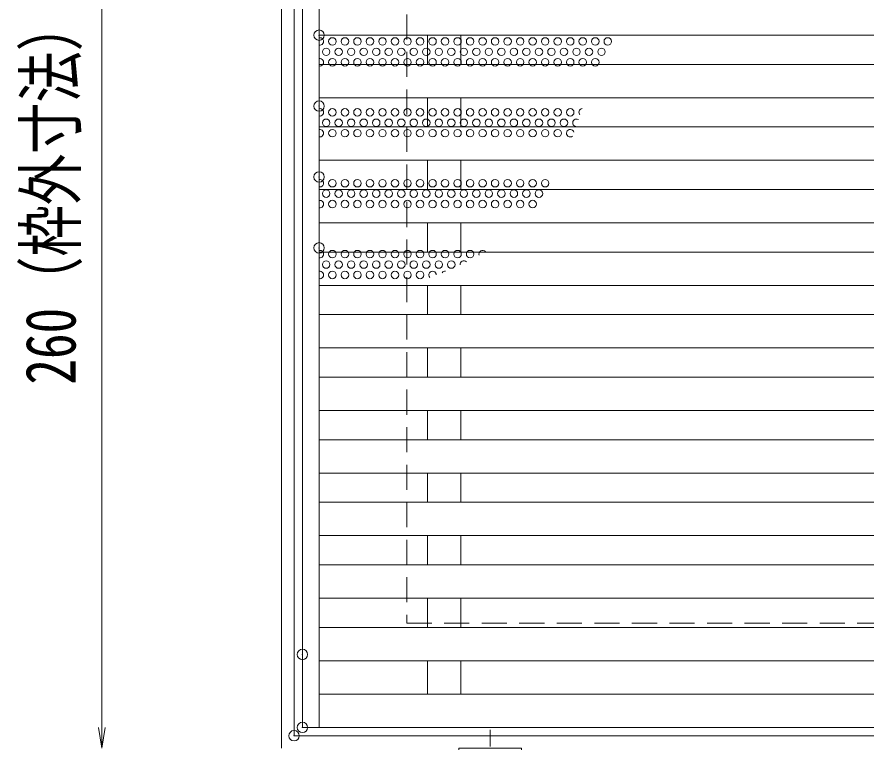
# Model space of a CAD drawing. Units: millimetres, scale not verified. Extents: x -1050 to 1050, y -742 to 742.
# Drawn here: x -587.1 to -383.6, y 243.5 to 417.4 of the extents above; entities that cross this region are included whole.
import ezdxf
from ezdxf.enums import TextEntityAlignment as Align

# ---------------------------------------------------------------- set-up
doc = ezdxf.new("R2010")
doc.units = ezdxf.units.MM
doc.header["$LTSCALE"] = 5
doc.header["$PDMODE"] = 32
doc.header["$PDSIZE"] = 2.5
doc.linetypes.add('CHAIN1', pattern=[8, 5, -1, 1, -1])
doc.linetypes.add('DASHED1', pattern=[1.8, 1.2, -0.6])
for name, color, linetype, lineweight in [('0-1_寸法注釈', 2, 'Continuous', 9), ('0-2_ハッチング', 4, 'Continuous', 9), ('0-4_0', 2, 'Continuous', 9), ('0-5_DEFPOINTS', 134, 'Continuous', 9), ('0-6_枠', 7, 'Continuous', 9), ('0-7_蓋', 5, 'Continuous', 9), ('0-8_アンカー', 7, 'Continuous', 9), ('0-9_溝開口', 4, 'DASHED1', 9)]:
    doc.layers.add(name, color=color, linetype=linetype, lineweight=lineweight)
doc.styles.add('ＭＳ ゴシック', font='')
doc.styles.get('ＭＳ ゴシック').set_extended_font_data('MS Gothic')

# ---------------------------------------------------------------- blocks, each defined once
blk = doc.blocks.new('_OPEN')
at = {"layer": '0-4_0'}
blk.add_line((0, 0), (-5, 0), dxfattribs=at)
blk.add_lwpolyline([(-5, 0.833), (0, 0), (-5, -0.833)], dxfattribs=at)
blk = doc.blocks.new('A$C5D7C781A')
at = {"layer": '0-8_アンカー', "color": 6, "linetype": 'CHAIN1'}
blk.add_line((37.5, 140.11), (37.5, 0), dxfattribs=at)
at = {"layer": '0-8_アンカー'}
for p, q in [((0, 118.78), (0, 22.26)), ((0, 118.78), (75, 118.78)), ((75, 118.78), (75, 22.26)), ((75, 33.76), (0, 33.76)), ((0, 22.26), (75, 22.26))]:
    blk.add_line(p, q, dxfattribs=at)

msp = doc.modelspace()

# ---------------------------------------------------------------- linework, layer by layer
at = {"layer": '0-1_寸法注釈'}
msp.add_line((-566.737, 497.034), (-566.737, 247.034), dxfattribs=at)
at = {"layer": '0-2_ハッチング'}
for centre in [(-511.48, 411.534), (-508.48, 411.534), (-505.48, 411.534), (-502.48, 411.534), (-499.48, 411.534), (-496.48, 411.534), (-493.48, 411.534), (-490.48, 411.534), (-487.48, 411.534), (-484.48, 411.534), (-481.48, 411.534), (-478.48, 411.534), (-475.48, 411.534), (-472.48, 411.534), (-469.48, 411.534), (-466.48, 411.534), (-463.48, 411.534), (-460.48, 411.534), (-457.48, 411.534), (-454.48, 411.534), (-451.48, 411.534), (-448.48, 411.534), (-445.48, 411.534), (-512.98, 409.034), (-509.98, 409.034), (-506.98, 409.034), (-503.98, 409.034), (-500.98, 409.034), (-497.98, 409.034), (-494.98, 409.034), (-491.98, 409.034), (-488.98, 409.034), (-485.98, 409.034), (-482.98, 409.034), (-479.98, 409.034), (-476.98, 409.034), (-473.98, 409.034), (-470.98, 409.034), (-467.98, 409.034), (-464.98, 409.034), (-461.98, 409.034), (-458.98, 409.034), (-455.98, 409.034), (-452.98, 409.034), (-449.98, 409.034), (-446.98, 409.034), (-511.48, 406.534), (-508.48, 406.534), (-505.48, 406.534), (-502.48, 406.534), (-499.48, 406.534), (-496.48, 406.534), (-493.48, 406.534), (-490.48, 406.534), (-487.48, 406.534), (-484.48, 406.534), (-481.48, 406.534), (-478.48, 406.534), (-475.48, 406.534), (-472.48, 406.534), (-469.48, 406.534), (-466.48, 406.534), (-463.48, 406.534), (-460.48, 406.534), (-457.48, 406.534), (-454.48, 406.534), (-451.48, 406.534), (-448.48, 406.534), (-511.48, 394.534), (-508.48, 394.534), (-505.48, 394.534), (-502.48, 394.534), (-499.48, 394.534), (-496.48, 394.534), (-493.48, 394.534), (-490.48, 394.534), (-487.48, 394.534), (-484.48, 394.534), (-481.48, 394.534), (-478.48, 394.534), (-475.48, 394.534), (-472.48, 394.534), (-469.48, 394.534), (-466.48, 394.534), (-463.48, 394.534), (-460.48, 394.534), (-457.48, 394.534), (-454.48, 394.534), (-512.98, 392.034), (-509.98, 392.034), (-506.98, 392.034), (-503.98, 392.034), (-500.98, 392.034), (-497.98, 392.034), (-494.98, 392.034), (-491.98, 392.034), (-488.98, 392.034), (-485.98, 392.034), (-482.98, 392.034), (-479.98, 392.034), (-476.98, 392.034), (-473.98, 392.034), (-470.98, 392.034), (-467.98, 392.034), (-464.98, 392.034), (-461.98, 392.034), (-458.98, 392.034), (-455.98, 392.034), (-511.48, 389.534), (-508.48, 389.534), (-505.48, 389.534), (-502.48, 389.534), (-499.48, 389.534), (-496.48, 389.534), (-493.48, 389.534), (-490.48, 389.534), (-487.48, 389.534), (-484.48, 389.534), (-481.48, 389.534), (-478.48, 389.534), (-475.48, 389.534), (-472.48, 389.534), (-469.48, 389.534), (-466.48, 389.534), (-463.48, 389.534), (-460.48, 389.534), (-457.48, 389.534), (-511.48, 377.534), (-508.48, 377.534), (-505.48, 377.534), (-502.48, 377.534), (-499.48, 377.534), (-496.48, 377.534), (-493.48, 377.534), (-490.48, 377.534), (-487.48, 377.534), (-484.48, 377.534), (-481.48, 377.534), (-478.48, 377.534), (-475.48, 377.534), (-472.48, 377.534), (-469.48, 377.534), (-466.48, 377.534), (-463.48, 377.534), (-460.48, 377.534), (-512.98, 375.034), (-509.98, 375.034), (-506.98, 375.034), (-503.98, 375.034), (-500.98, 375.034), (-497.98, 375.034), (-494.98, 375.034), (-491.98, 375.034), (-488.98, 375.034), (-485.98, 375.034), (-482.98, 375.034), (-479.98, 375.034), (-476.98, 375.034), (-473.98, 375.034), (-470.98, 375.034), (-467.98, 375.034), (-464.98, 375.034), (-461.98, 375.034), (-511.48, 372.534), (-508.48, 372.534), (-505.48, 372.534), (-502.48, 372.534), (-499.48, 372.534), (-496.48, 372.534), (-493.48, 372.534), (-490.48, 372.534), (-487.48, 372.534), (-484.48, 372.534), (-481.48, 372.534), (-478.48, 372.534), (-475.48, 372.534), (-472.48, 372.534), (-469.48, 372.534), (-466.48, 372.534), (-463.48, 372.534), (-511.48, 360.534), (-508.48, 360.534), (-505.48, 360.534), (-502.48, 360.534), (-499.48, 360.534), (-496.48, 360.534), (-493.48, 360.534), (-490.48, 360.534), (-487.48, 360.534), (-484.48, 360.534), (-481.48, 360.534), (-478.48, 360.534), (-512.98, 358.034), (-509.98, 358.034), (-506.98, 358.034), (-503.98, 358.034), (-500.98, 358.034), (-497.98, 358.034), (-494.98, 358.034), (-491.98, 358.034), (-488.98, 358.034), (-485.98, 358.034), (-482.98, 358.034), (-511.48, 355.534), (-508.48, 355.534), (-505.48, 355.534), (-502.48, 355.534), (-499.48, 355.534), (-496.48, 355.534), (-493.48, 355.534), (-490.48, 355.534)]:
    msp.add_circle(centre, 0.9, dxfattribs=at)
for centre, start, end in [((-514.48, 411.534), 257.27009, 102.72991), ((-514.48, 406.534), 257.27009, 102.72991), ((-514.48, 394.534), 257.27009, 102.72991), ((-451.48, 394.534), 99.89715, 222.2928), ((-452.98, 392.034), 60.02336, 261.44386), ((-514.48, 389.534), 257.27009, 102.72991), ((-454.48, 389.534), 14.39711, 305.63452), ((-514.48, 377.534), 257.27009, 102.72991), ((-514.48, 372.534), 257.27009, 102.72991), ((-514.48, 360.534), 257.27009, 102.72991), ((-475.48, 360.534), 42.31971, 197.92661), ((-479.98, 358.034), 45.2346, 186.03481), ((-514.48, 355.534), 257.27009, 102.72991), ((-487.48, 355.534), 0.03008, 220.91157), ((-484.48, 355.534), 81.04247, 143.11626)]:
    msp.add_arc(centre, 0.9, start, end, dxfattribs=at)
at = {"layer": '0-2_ハッチング', "color": 7}
for p in [(-514.679, 413.034), (-514.679, 396.034), (-514.679, 379.034), (-514.679, 362.034)]:
    msp.add_point(p, dxfattribs=at)
at = {"layer": '0-5_DEFPOINTS'}
for p in [(-518.679, 247.034), (-520.679, 245.034)]:
    msp.add_point(p, dxfattribs=at)
at = {"layer": '0-6_枠'}
for p, q in [((-523.679, 502.034), (-523.679, 242.034)), ((-520.679, 499.034), (-520.679, 245.034)), ((-520.679, 245.034), (183.158, 245.034))]:
    msp.add_line(p, q, dxfattribs=at)
at = {"layer": '0-7_蓋'}
for p, q in [((-518.679, 497.034), (-518.679, 247.034)), ((-514.679, 497.034), (-514.679, 247.034)), ((-518.679, 264.534), (-518.679, 464.534)), ((-514.679, 413.034), (-22.679, 413.034)), ((-488.679, 413.034), (-488.679, 406.034)), ((-480.679, 413.034), (-480.679, 406.034)), ((-514.679, 406.034), (-22.679, 406.034)), ((-514.679, 398.034), (-22.679, 398.034)), ((-488.679, 398.034), (-488.679, 391.034)), ((-480.679, 398.034), (-480.679, 391.034)), ((-514.679, 391.034), (-22.679, 391.034)), ((-514.679, 383.034), (-22.679, 383.034)), ((-488.679, 383.034), (-488.679, 376.034)), ((-480.679, 383.034), (-480.679, 376.034)), ((-514.679, 376.034), (-22.679, 376.034)), ((-514.679, 368.034), (-22.679, 368.034)), ((-488.679, 368.034), (-488.679, 361.034)), ((-480.679, 368.034), (-480.679, 361.034)), ((-514.679, 361.034), (-22.679, 361.034)), ((-514.679, 353.034), (-22.679, 353.034)), ((-488.679, 346.034), (-488.679, 353.034)), ((-480.679, 346.034), (-480.679, 353.034)), ((-514.679, 346.034), (-22.679, 346.034)), ((-514.679, 338.034), (-22.679, 338.034)), ((-488.679, 331.034), (-488.679, 338.034)), ((-480.679, 331.034), (-480.679, 338.034)), ((-514.679, 331.034), (-22.679, 331.034)), ((-514.679, 323.034), (-22.679, 323.034)), ((-488.679, 316.034), (-488.679, 323.034)), ((-480.679, 316.034), (-480.679, 323.034)), ((-514.679, 316.034), (-22.679, 316.034)), ((-514.679, 308.034), (-22.679, 308.034)), ((-488.679, 301.034), (-488.679, 308.034)), ((-480.679, 301.034), (-480.679, 308.034)), ((-514.679, 301.034), (-22.679, 301.034)), ((-514.679, 293.034), (-22.679, 293.034)), ((-488.679, 286.034), (-488.679, 293.034)), ((-480.679, 286.034), (-480.679, 293.034)), ((-514.679, 286.034), (-22.679, 286.034)), ((-514.679, 278.034), (-22.679, 278.034)), ((-488.679, 271.034), (-488.679, 278.034)), ((-480.679, 271.034), (-480.679, 278.034)), ((-514.679, 271.034), (-22.679, 271.034)), ((-514.679, 263.034), (-22.679, 263.034)), ((-488.679, 255.034), (-488.679, 263.034)), ((-480.679, 255.034), (-480.679, 263.034)), ((-514.679, 255.034), (-22.679, 255.034)), ((-518.679, 247.034), (-18.679, 247.034))]:
    msp.add_line(p, q, dxfattribs=at)
at = {"layer": '0-7_蓋', "color": 7}
msp.add_point((-518.679, 264.534), dxfattribs=at)
at = {"layer": '0-9_溝開口'}
for p, q in [((-493.679, 472.034), (-493.679, 272.034)), ((-493.679, 272.034), (-18.679, 272.034))]:
    msp.add_line(p, q, dxfattribs=at)

# ---------------------------------------------------------------- block references
at = {"layer": '0-1_寸法注釈', "rotation": 270}
msp.add_blockref('_OPEN', (-566.737, 242.034), dxfattribs=at)
at = {"layer": '0-8_アンカー', "xscale": -0.2, "yscale": 0.2, "rotation": 180}
msp.add_blockref('A$C5D7C781A', (-481.179, 246.486), dxfattribs=at)

# ---------------------------------------------------------------- texts
at = {"layer": '0-1_寸法注釈', "color": 7, "style": 'ＭＳ ゴシック', "width": 0.75}
msp.add_text('260（枠外寸法）', height=12.03, rotation=90, dxfattribs=at).set_placement((-569.424, 329.241), align=Align.BOTTOM_LEFT)

doc.saveas('drawing.dxf')
